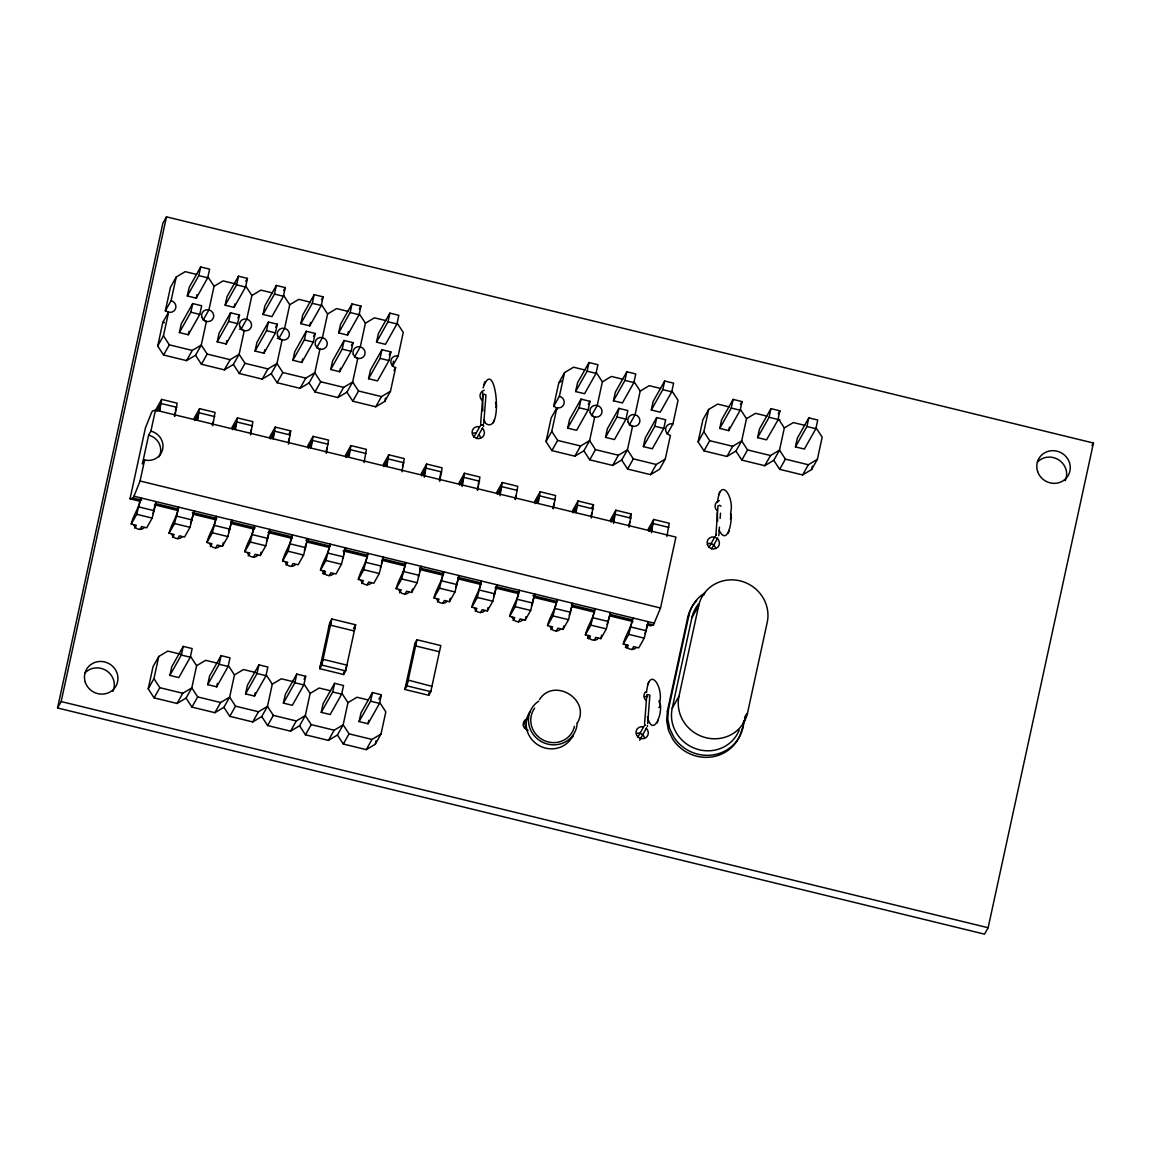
<?xml version="1.0" encoding="UTF-8"?>
<svg xmlns="http://www.w3.org/2000/svg" width="1151" height="1151" viewBox="0 0 1151 1151"><rect width="100%" height="100%" fill="white"/><g stroke="black" fill="none" stroke-linecap="round" stroke-linejoin="round"><path stroke-width="1.5" d="M647.438 725.921L647.423 726.267A1.554 1.065 18.3 0 0 647.294 725.691M482.629 392.203L482.801 410.893M718.799 535.69L719.461 527.129M720.123 518.425L720.512 513.188M480.686 423.309L482.888 394.822L484.513 394.203L485.952 395.081L483.751 423.568M644.603 723.418L646.804 694.931M647.668 723.677L649.869 695.19L647.322 694.441M696.643 600.678A38.472 36.717 29.4 0 0 687.737 617.468L667.393 711.117L666.645 720.742L668.472 730.338L672.774 739.244A38.472 36.717 29.4 0 0 710.858 757.056A38.472 36.717 29.4 0 0 741.517 730.842M705.318 592.65A38.472 36.717 29.4 0 0 688.874 615.454L668.53 709.102L667.767 718.742L669.594 728.338L673.896 737.23A38.472 36.717 29.4 0 0 712.8 754.955A38.472 36.717 29.4 0 0 743.014 727.288L745.647 715.145M159.672 411.094L161.658 399.397L177.153 403.181L174.837 416.389M175.513 411.008L175.686 408.936M197.569 420.345L199.555 408.648L215.05 412.432L212.734 425.64M235.408 429.582L237.394 417.885L252.889 421.654L250.573 434.862M273.247 438.804L275.233 427.107L290.728 430.891L288.412 444.099M311.087 448.041L313.086 436.344L328.567 440.128L326.265 453.336M348.94 457.278L350.926 445.581L366.421 449.365L364.104 462.573M386.779 466.515L388.765 454.818L404.26 458.587L401.944 471.795M402.62 466.428L402.792 464.342M424.287 477.248L426.604 464.04L442.099 467.824L439.783 481.032M440.632 473.579L439.351 480.758M462.126 486.485L464.443 473.277L479.938 477.061L477.622 490.268M478.298 484.902L478.471 482.816M499.98 495.721L502.282 482.514L517.777 486.298L515.461 499.505M538.136 503.447L540.136 491.75L555.616 495.534L553.314 508.742M576.032 512.699L578.018 500.987L593.513 504.771L591.197 517.979M613.555 523.432L615.857 510.224L631.352 514.008L629.05 527.216M651.394 532.668L653.71 519.461L669.206 523.245L666.889 536.452M646.545 692.298C649.38 664.587 663.638 687.722 659.696 702.297C663.753 711.965 653.092 739.172 647.409 716.843M717.505 502.527C720.339 474.816 734.583 497.951 730.655 512.526C732.957 518.77 727.907 547.488 719.058 530.28M757.603 437.653L759.473 429.006L770.954 408.634L779.889 410.821L778.018 419.511L769.069 417.281L757.603 437.653L766.537 439.84L778.249 419.525M778.91 419.683C781.889 420.403 775.457 418.892 779.587 419.856M483.075 387.988C495.275 352.638 504.455 435.754 485.895 423.568M57.55 707.966L162.867 223.265L166.478 216.848L1093.45 443.034L988.133 927.735L984.522 934.152L57.55 707.966L61.161 701.549L166.478 216.848M206.417 321.431L201.281 345.055L195.541 355.242L186.534 360.623L163.586 355.026L157.701 346.005L162.838 322.381L168.578 312.194A6.158 5.87 29.4 0 0 175.786 307.878A6.158 5.87 29.4 0 0 171.082 300.67L176.218 277.031L185.225 271.65L196.692 274.456M168.147 312.353A6.158 5.87 29.4 0 0 165.341 310.856L170.477 287.218L176.218 277.031M157.701 346.005L163.442 335.819L168.578 312.194M140.494 501.39L130.02 498.829L145.414 427.942L151.5 412.72L152.507 410.936L155.457 410.116L675.925 537.114L660.53 608.001L653.437 625.022L650.488 625.827L646.991 624.979M150.896 431.15L148.637 435.164L142.379 463.982L144.638 459.968A15.395 14.69 29.4 0 0 162.665 449.192A15.395 14.69 29.4 0 0 150.896 431.15L155.457 410.116M130.02 498.829L132.969 498.023L133.976 496.225L140.062 481.003L144.638 459.968M131.214 524.036C133.329 514.943 139.544 507.332 140.81 497.894L136.696 514.31L131.214 524.036L136.307 525.288L134.667 528.194M159.284 410.634L160.19 405.152L156.781 411.224M179.369 332.567L181.239 323.935L192.721 303.562L201.655 305.734L199.785 314.381L188.304 334.754L179.369 332.567L190.836 312.209L192.721 303.562M187.311 295.98L189.196 287.333L200.677 266.96L209.611 269.147L207.727 277.794L196.26 298.167L187.311 295.98L198.792 275.607L200.677 266.96M188.304 334.754L189.052 331.301M196.26 298.167L197.008 294.699M155.5 503.102L152.954 513.591M174.405 416.115L175.153 412.72M139.976 529.489L141.616 526.582L146.709 527.82L152.191 518.094L156.306 501.678M208.173 277.247L214.057 286.268L208.921 309.892L203.18 320.079A6.158 5.87 29.4 0 1 206 321.589M169.053 533.273C171.182 524.18 177.383 516.569 178.664 507.131L174.535 523.547L169.053 533.273L174.146 534.51L172.506 537.431M197.181 419.885L198.087 414.403L194.663 420.46M217.208 341.804L219.078 333.157L230.56 312.799L239.494 314.971L237.624 323.618L226.143 343.991L217.208 341.804L228.675 321.446L230.56 312.799M225.15 305.216L227.035 296.57L238.516 276.197L247.451 278.384L245.566 287.031L234.099 307.389L225.15 305.216L236.631 284.844L238.516 276.197M190.735 656.689L196.62 665.71L191.8 687.895L186.059 698.082L177.038 703.462L154.105 697.866L148.22 688.845L153.04 666.659L158.78 656.473L167.787 651.078L180.894 654.286M226.143 343.991L226.891 340.538M234.099 307.389L234.847 303.936M148.22 688.845L153.946 678.658L158.78 656.473M212.302 425.366L213.036 421.957M177.815 538.726L179.455 535.805L184.548 537.057L190.03 527.331L194.159 510.915L190.793 522.827M244.257 330.654L239.12 354.292L233.38 364.464L224.373 369.859L201.425 364.263L195.541 355.242M246.012 286.484L251.896 295.505L246.76 319.129L241.019 329.315M169.873 675.407L171.758 666.774L183.225 646.402L192.174 648.574L190.289 657.221L178.808 677.594L169.873 675.407L181.354 655.048L183.225 646.402M206.892 542.509C209.022 533.417 215.223 525.791 216.503 516.367L212.374 532.784L206.892 542.509L211.985 543.747L210.345 546.667M235.02 429.107L235.926 423.64L232.516 429.697M255.047 351.041L256.918 342.394L268.399 322.021L277.333 324.208L275.463 332.855L263.982 353.228L255.047 351.041L266.528 330.668L268.399 322.021M263.004 314.453L264.874 305.806L276.355 285.434L285.29 287.621L283.419 296.253L271.938 316.626L263.004 314.453L274.47 294.081L276.355 285.434M263.982 353.228L264.73 349.76M215.654 547.962L217.294 545.042L222.388 546.293L223.136 542.869M229.711 528.367L231.998 520.151L227.869 536.553L222.388 546.293M250.515 432.891L251.249 429.496M282.096 339.89L276.959 363.515L271.233 373.701L262.212 379.096L239.264 373.485L233.38 364.464M283.851 295.721L289.735 304.742L284.599 328.366L278.859 338.552M207.712 684.644L209.597 675.997L221.078 655.638L230.013 657.811L228.128 666.458L216.661 686.83L207.712 684.644L219.194 664.271L221.078 655.638M244.789 551.746C246.904 542.668 253.119 535.042 254.385 525.604L250.271 542.02L244.789 551.746L249.882 552.998L248.242 555.919M216.661 686.83L217.41 683.363M272.859 438.344L273.765 432.862L270.356 438.934M292.886 360.277L294.771 351.63L306.238 331.258L315.187 333.445L313.302 342.092L301.821 362.45L292.886 360.277L304.368 339.905L306.238 331.258M300.843 323.676L302.713 315.029L314.194 294.67L323.129 296.843L321.258 305.49L309.777 325.862L300.843 323.676L312.309 303.317L314.194 294.67M301.821 362.45L302.584 358.997M309.777 325.862L310.525 322.409M228.574 665.911L234.459 674.932L229.639 697.132L223.898 707.304L214.877 712.699L191.944 707.102L186.059 698.082M253.551 557.199L255.191 554.293L260.284 555.53L261.032 552.12M267.608 537.618L269.881 529.388L265.766 545.804L260.284 555.53M288.354 442.128L289.088 438.732M319.935 349.127L314.813 372.751L309.072 382.938L300.051 388.319L277.103 382.722L271.233 373.701M321.69 304.957L327.575 313.978L322.438 337.603L316.712 347.789A6.158 5.87 29.4 0 1 319.518 349.285M245.566 693.88L247.436 685.233L258.917 664.861L267.852 667.048L265.982 675.695L254.5 696.067L245.566 693.88L257.033 673.508L258.917 664.861M282.628 560.983C284.757 551.89 290.958 544.279 292.239 534.841L288.11 551.257L282.628 560.983L287.721 562.235L286.081 565.141M254.5 696.067L255.249 692.6M310.698 447.581L311.619 442.099L308.195 448.171M330.725 369.514L332.61 360.867L344.091 340.495L353.026 342.681L351.141 351.314L339.674 371.687L330.725 369.514L342.207 349.141L344.091 340.495M338.682 332.912L340.552 324.265L352.033 303.907L360.968 306.08L359.098 314.727L347.616 335.099L338.682 332.912L350.163 312.54L352.033 303.907M339.674 371.687L340.423 368.234M347.616 335.099L348.365 331.632M266.413 675.148L272.298 684.169L267.478 706.354L261.737 716.541L252.731 721.936L229.783 716.325L223.898 707.304M306.18 543.459L304.368 550.538M326.193 451.365L326.927 447.955M291.39 566.436L293.03 563.53L298.123 564.767L303.605 555.041L307.734 538.625L306.929 540.049M357.788 358.364L352.652 381.988L346.911 392.174L337.89 397.555L314.957 391.959L309.072 382.938M359.544 314.18L365.414 323.201L360.292 346.839L354.551 357.011A6.158 5.87 29.4 0 1 357.357 358.522M283.405 703.117L285.275 694.47L296.757 674.098L305.691 676.284L303.821 684.931L292.34 705.29L283.405 703.117L294.872 682.744L296.757 674.098M320.467 570.22C322.597 561.127 328.798 553.516 330.078 544.078L325.949 560.494L320.467 570.22L325.56 571.457L323.92 574.378M348.537 456.818L349.458 451.336L346.034 457.407M368.565 378.737L370.449 370.104L381.931 349.731L390.865 351.904L388.98 360.551L377.514 380.923L368.565 378.737L380.046 358.378L381.931 349.731M376.521 342.149L378.406 333.502L389.872 313.13L398.821 315.316L396.937 323.963L385.456 344.322L376.521 342.149L388.002 321.776L389.872 313.13M304.252 684.385L310.137 693.406L305.317 715.591L299.577 725.777L290.57 731.158L267.622 725.562L261.737 716.541M343.66 554.379L344.394 550.984M329.229 575.673L330.869 572.752L335.963 574.004L341.444 564.278L345.573 547.862L344.768 549.286M319.748 668.688L329.776 622.59L331.805 618.979L355.645 624.792L345.631 670.889L343.588 674.5L319.748 668.688L321.791 665.077L331.805 618.979M346.911 392.174L352.796 401.195L375.744 406.792L384.751 401.411L385.484 398.03M393.484 361.184L392.39 366.248L398.131 356.062L403.267 332.438L397.383 323.417M384.751 401.411L390.491 391.225L395.627 367.586A6.158 5.87 29.4 0 1 390.923 360.378A6.158 5.87 29.4 0 1 398.131 356.062M321.244 712.354L323.114 703.707L334.596 683.334L343.53 685.521L341.66 694.154L330.179 714.526L321.244 712.354L332.725 691.981L334.596 683.334M358.321 579.457C360.436 570.364 366.651 562.738 367.917 553.314L363.788 569.731L358.321 579.457L363.414 580.694L361.759 583.615M386.376 466.054L387.297 460.573L383.873 466.63M343.588 674.5L344.221 671.623M346.019 668.414L346.883 665.134L323.043 659.322L320.295 666.846L321 662.918M355.098 626.633L354.163 630.949L330.323 625.137L331.272 620.821L328.524 628.345M342.092 693.621L347.976 702.642L343.156 724.828L337.416 735.014L328.409 740.395L305.461 734.798L299.577 725.777M381.499 563.616L382.233 560.22M367.068 584.909L368.708 581.989L373.802 583.24L379.283 573.5L383.412 557.098L382.607 558.523M359.083 721.576L360.968 712.929L372.435 692.571L381.384 694.744L379.499 703.39L368.018 723.763L359.083 721.576L370.564 701.218L372.435 692.571M396.16 588.693C398.275 579.6 404.49 571.975 405.756 562.551L401.641 578.953L396.16 588.693L401.253 589.931L399.613 592.851M368.018 723.763L368.78 720.31M424.23 475.277L425.136 469.795L421.712 475.867M337.416 735.014L343.3 744.035L366.248 749.632L375.269 744.251L376.003 740.827M404.907 594.146L406.548 591.226L411.655 592.463L412.389 589.053M375.269 744.251L380.995 734.065L385.83 711.879L379.945 702.858M419.712 571.155L421.252 566.321L417.137 582.737L411.655 592.463M404.893 689.463L414.921 643.366L416.95 639.755L440.79 645.567L430.762 691.665L428.733 695.276L404.893 689.463L406.936 685.852L416.95 639.755M433.999 597.916C436.114 588.823 442.329 581.212 443.595 571.774L439.481 588.19L433.999 597.916L439.092 599.167L437.452 602.074M462.069 484.513L462.975 479.032L459.566 485.103M428.733 695.276L429.366 692.398M442.747 603.369L444.401 600.462L449.494 601.7L450.228 598.275M477.19 489.995L477.924 486.6M449.494 601.7L454.976 591.974L459.091 575.558L455.738 587.47M471.838 607.153C473.953 598.06 480.168 590.449 481.435 581.01L477.32 597.427L471.838 607.153L476.931 608.404L475.291 611.31M499.908 493.75L500.814 488.269L497.405 494.34M480.6 612.605L482.24 609.685L487.333 610.936L488.082 607.512M515.029 499.232L515.777 495.836M487.333 610.936L492.815 601.21L496.93 584.794L493.578 596.707M594.736 416.979L589.6 440.617L583.859 450.804L574.853 456.184L551.904 450.588L546.02 441.567L551.156 417.928L556.897 407.756A6.158 5.87 29.4 0 0 564.105 403.44A6.158 5.87 29.4 0 0 559.4 396.232L564.537 372.593L573.543 367.212L585.01 370.003M557.501 409.123A6.158 5.87 29.4 0 0 553.66 406.404L558.796 382.779L564.537 372.593M509.677 616.389C511.807 607.296 518.008 599.685 519.288 590.247L515.159 606.663L509.677 616.389L514.77 617.627L513.13 620.547M546.02 441.567L551.761 431.38L556.897 407.756M537.747 502.987L538.668 497.505L535.244 503.577M518.439 621.842L520.079 618.921L525.173 620.173L525.921 616.749M567.673 428.129L569.558 419.482L581.039 399.124L589.974 401.296L588.103 409.943L576.622 430.316L567.673 428.129L579.154 407.771L581.039 399.124M575.629 391.541L577.514 382.895L588.981 362.522L597.93 364.709L596.045 373.356L584.564 393.714L575.629 391.541L587.111 371.169L588.981 362.522M532.496 602.261L534.783 594.031L530.654 610.447L525.173 620.173M552.868 508.469L553.976 503.361M547.516 625.626C549.646 616.533 555.847 608.908 557.127 599.484L552.998 615.9L547.516 625.626L552.624 626.863L550.969 629.784M596.491 372.809L602.376 381.83L597.24 405.454L591.499 415.64A6.158 5.87 29.4 0 1 594.304 417.137M575.644 512.224L576.55 506.742L573.14 512.814M556.278 631.079L557.918 628.158L563.012 629.396L563.76 625.986M605.527 437.366L607.397 428.719L618.878 408.36L627.813 410.533L625.943 419.18L614.461 439.553L605.527 437.366L616.994 416.993L618.878 408.36M613.469 400.778L615.353 392.131L626.835 371.759L635.769 373.946L633.884 382.578L622.418 402.951L613.469 400.778L624.95 380.405L626.835 371.759M570.335 611.483L572.622 603.253L568.493 619.67L563.012 629.396M591.139 516.008L591.873 512.612M585.37 634.848C587.485 625.77 593.7 618.145 594.966 608.706L590.851 625.122L585.37 634.848L590.463 636.1L588.808 639.021M632.575 426.215L627.439 449.84L621.698 460.026L612.692 465.421L589.744 459.825L583.859 450.804M634.33 382.046L640.215 391.067L635.079 414.691L629.338 424.877A6.158 5.87 29.4 0 1 632.158 426.374M613.483 521.461L614.389 515.979L610.98 522.05M594.117 640.316L595.758 637.395L600.851 638.632L601.599 635.223M643.366 446.602L645.236 437.955L656.717 417.583L665.652 419.77L663.782 428.417L652.3 448.775L643.366 446.602L654.847 426.23L656.717 417.583M651.308 410.001L653.192 401.368L664.674 380.995L673.608 383.168L671.738 391.815L660.257 412.187L651.308 410.001L662.789 389.642L664.674 380.995M608.174 620.72L610.462 612.49L606.332 628.906L600.851 638.632M628.978 525.244L629.712 521.849M623.252 644.1C625.381 635.007 631.582 627.396 632.863 617.958L628.734 634.374L623.252 644.1L628.345 645.351L626.705 648.258M621.698 460.026L627.583 469.047L650.531 474.644L659.537 469.263L665.278 459.076L670.414 435.452A6.158 5.87 29.4 0 1 665.71 428.23A6.158 5.87 29.4 0 1 672.918 423.928L678.054 400.303L672.17 391.282M651.322 530.697L652.243 525.216L648.819 531.287M646.445 628.273L647.179 624.864M632.014 649.552L633.654 646.632L638.747 647.884L644.229 638.158L648.358 621.741L647.553 623.166M740.611 409.684L746.495 418.705L741.676 440.905L735.935 451.077L726.928 456.472L703.98 450.875L698.096 441.855L702.916 419.655L708.656 409.483L717.677 404.087L729.144 406.893M698.096 441.855L703.837 431.668L708.656 409.483M719.763 428.417L721.634 419.77L733.115 399.411L742.05 401.584L740.179 410.231L728.698 430.603L719.763 428.417L731.23 408.044L733.115 399.411M728.698 430.603L729.446 427.136M739.201 730.079A35.393 33.782 29.4 0 1 696.614 749.013A35.393 33.782 29.4 0 1 672.213 708.268L691.895 617.684A35.393 33.782 29.4 0 1 698.916 603.541M672.213 708.268L678.989 696.24L698.686 605.656A35.393 33.782 29.4 0 1 740.151 580.881A35.393 33.782 29.4 0 1 767.213 622.374L747.531 712.973L744.985 717.476M769.069 417.281L770.954 408.634M778.45 418.921L784.335 427.942L779.515 450.127L773.774 460.314L764.768 465.709L741.82 460.098L735.935 451.077M795.442 446.89L797.312 438.243L808.793 417.871L817.742 420.057L815.858 428.704L804.376 449.063L795.442 446.89L806.923 426.517L808.793 417.871M743.014 724.08L743.776 720.612M773.774 460.314L779.659 469.335L802.607 474.931L811.628 469.55L812.361 466.141M811.628 469.55L817.354 459.364L822.174 437.179L816.304 428.158M228.632 532.05L229.351 529.604M266.528 541.301L267.248 538.841M342.566 558.537L343.286 556.091M380.405 567.774L381.125 565.314M418.259 577.011L418.964 574.55M531.417 605.944L532.136 603.484M569.256 615.166L569.975 612.72M607.095 624.403L607.814 621.943M644.992 633.654L646.071 629.971M728.266 533.057L729.317 530.151M721.044 506.224L719.706 505.303L717.994 505.865L715.908 535.042A1.539 1.439 23.9 0 1 716.426 534.496M483.693 384.751L483.967 383.959M484.427 382.707L484.744 381.83M493.391 422.734L493.707 421.856M494.167 420.604L494.455 419.813M647.61 684.845L647.898 684.068M648.344 682.816L648.66 681.939M718.555 495.074L718.843 494.297M719.289 493.031L719.62 492.168M657.307 722.828L657.638 721.965M658.084 720.699L658.372 719.922M577.37 722.943C591.197 699.765 553.919 676.86 539.459 699.578M165.341 310.856L171.082 300.67M163.586 355.026L169.326 344.84L163.442 335.819M156.176 409.123L161.658 399.397M186.534 360.623L192.275 350.436L201.281 345.055L207.166 354.076L230.114 359.673L239.12 354.292L245.005 363.313L267.953 368.91L276.959 363.515L282.844 372.536L305.792 378.132L314.813 372.751L320.697 381.772L343.631 387.369L352.652 381.988L358.536 391.009L381.47 396.606L390.491 391.225M245.81 281.29L247.451 278.384M201.425 364.263L207.166 354.076M237.854 317.892L239.494 314.971M194.073 418.374L199.555 408.648M224.373 369.859L230.114 359.673M283.65 290.527L285.29 287.621M239.264 373.485L245.005 363.313M275.708 327.114L277.333 324.208M231.912 427.611L237.394 417.885M262.212 379.096L267.953 368.91M321.489 299.764L323.129 296.843M277.103 382.722L282.844 372.536M313.547 336.351L315.187 333.445M269.751 436.833L275.233 427.107M300.051 388.319L305.792 378.132M289.16 433.668L290.728 430.891M359.342 308.986L360.968 306.08M314.957 391.959L320.697 381.772M351.386 345.588L353.026 342.681M154.105 697.866L159.831 687.679L153.946 678.658M307.605 446.07L313.086 436.344M337.89 397.555L343.631 387.369M177.038 703.462L182.779 693.276L191.8 687.895L197.684 696.916L220.618 702.513L229.639 697.132L235.523 706.153L258.457 711.75L267.478 706.354L273.363 715.375L296.311 720.972L305.317 715.591L311.202 724.612L334.15 730.209L343.156 724.828L349.041 733.849L371.989 739.446L380.995 734.065M352.796 401.195L358.536 391.009M389.225 354.825L390.865 351.904M191.944 707.102L197.684 696.916M345.444 455.307L350.926 445.581M393.987 370.507L395.627 367.586M375.744 406.792L381.47 396.606M214.877 712.699L220.618 702.513M229.783 716.325L235.523 706.153M383.283 464.544L388.765 454.818M322.568 573.63L324.222 570.709M252.731 721.936L258.457 711.75M267.622 725.562L273.363 715.375M304.051 679.191L305.691 676.284M421.122 473.78L426.604 464.04M290.57 731.158L296.311 720.972M353.602 628.403L355.645 624.792M305.461 734.798L311.202 724.612M473.867 437.121L479.967 426.302M344.135 672.659L345.717 669.853M476.586 438.574L482.686 427.755M458.961 483.003L464.443 473.277M328.409 740.395L334.15 730.209M343.3 744.035L349.041 733.849M378.924 699.117L381.384 694.744M496.8 492.24L502.282 482.514M414.835 644.402L416.403 641.596L415.468 645.912L439.308 651.725M553.66 406.404L559.4 396.232M366.248 749.632L371.989 739.446M405.44 687.622L408.188 680.097L431.798 686.313M551.904 450.588L557.645 440.401L551.761 431.38M588.334 404.217L589.974 401.296M534.654 501.476L540.136 491.75M429.28 693.434L430.862 690.629M574.853 456.184L580.579 445.998L589.6 440.617L595.484 449.638L618.432 455.235L627.439 449.84L633.323 458.861L656.271 464.472L665.278 459.076M589.744 459.825L595.484 449.638M572.536 510.727L578.018 500.987M612.692 465.421L618.432 455.235M591.945 507.548L593.513 504.771M627.583 469.047L633.323 458.861M610.375 519.95L615.857 510.224M667.177 434.114L672.918 423.928M650.531 474.644L656.271 464.472M629.798 516.785L631.352 514.008M523.432 725.303L527.82 717.505M524.496 727.82L526.266 724.713M648.229 529.187L653.71 519.461M587.47 638.258L589.111 635.338M703.98 450.875L709.721 440.689L703.837 431.668M740.41 404.49L742.05 401.584M726.928 456.472L732.669 446.286L741.676 440.905L747.56 449.926L770.508 455.523L779.515 450.127L785.399 459.148L808.347 464.745L817.354 459.364M625.353 647.509L627.007 644.589M741.82 460.098L747.56 449.926M778.249 413.727L779.889 410.821M708.915 547.459L715.001 536.625M711.62 548.898L717.72 538.078M764.768 465.709L770.508 455.523M687.737 617.468L688.874 615.454M691.895 617.684L698.686 605.656M779.659 469.335L785.399 459.148M637.783 737.23L643.884 726.41M639.639 740.222L646.603 727.864M667.393 711.117L668.53 709.102M802.607 474.931L808.347 464.745M741.891 729.288L743.014 727.288M1091.997 445.61L1093.45 443.034M644.776 724.929L644.445 725.562A1.539 0.834 10.6 0 1 645.279 724.972M495.678 407.31L496.527 406.145L495.52 402.39M214.057 286.268L223.064 280.887L236.185 284.081M251.896 295.505L260.903 290.124L272.384 292.915M289.735 304.742L298.756 299.346L310.223 302.152M327.575 313.978L336.596 308.583L348.062 311.389M365.414 323.201L374.435 317.82L385.902 320.625M558.796 382.779L561.789 380.981M602.376 381.83L611.382 376.449L622.864 379.24M640.215 391.067L649.222 385.671L660.703 388.477M196.62 665.71L205.626 660.314L218.733 663.523M234.459 674.932L243.465 669.551L256.587 672.745M272.298 684.169L281.319 678.788L294.426 681.982M746.495 418.705L755.516 413.324L766.983 416.13M310.137 693.406L319.158 688.025L330.625 690.816M784.335 427.942L793.356 422.561L804.822 425.352M347.976 702.642L356.997 697.247L368.464 700.053M730.31 518.828L731.446 517.461L730.468 513.85M658.818 707.606L660.444 706.239L658.962 700.786M198.792 275.607L207.727 277.794M236.631 284.844L245.566 287.031M274.47 294.081L283.419 296.253M312.309 303.317L321.258 305.49M350.163 312.54L359.098 314.727M388.002 321.776L396.937 323.963M587.111 371.169L596.045 373.356M624.95 380.405L633.884 382.578M662.789 389.642L671.738 391.815M731.23 408.044L740.179 410.231M806.923 426.517L815.858 428.704M190.836 312.209L199.785 314.381M228.675 321.446L237.624 323.618M266.528 330.668L275.463 332.855M304.368 339.905L313.302 342.092M342.207 349.141L351.141 351.314M380.046 358.378L388.98 360.551M579.154 407.771L588.103 409.943M616.994 416.993L625.943 419.18M654.847 426.23L663.782 428.417M709.721 440.689L732.669 446.286M169.326 344.84L192.275 350.436M557.645 440.401L580.579 445.998M161.313 403.555L176.808 407.339M199.209 412.806L214.705 416.59M237.048 422.043L252.544 425.812M274.888 431.265L290.383 435.049M312.727 440.502L328.222 444.286M350.58 449.739L366.061 453.523M388.419 458.976L403.915 462.76M426.258 468.212L441.754 471.982M464.098 477.435L479.593 481.219M501.937 486.672L517.432 490.455M539.776 495.908L555.271 499.692M577.673 505.16L593.168 508.929M615.512 514.382L631.007 518.166M653.351 523.619L668.846 527.403M140.062 481.003L660.53 608.001M133.976 496.225L654.444 623.223M132.969 498.023L141.702 500.153M155.673 503.562L178.376 509.102M192.346 512.512L216.805 518.468M230.775 521.878L255.234 527.849M269.205 531.258L291.908 536.798M305.878 540.207L330.323 546.178M344.307 549.588L367.011 555.127M382.722 558.954L405.425 564.494M419.396 567.903L443.854 573.874M457.825 577.284L480.528 582.823M496.254 586.665L518.957 592.204M532.927 595.614L557.372 601.57M571.356 604.98L594.06 610.519M609.771 614.361L632.475 619.9M648.2 623.741L653.437 625.022M154.464 504.8L177.168 510.339M192.893 514.18L215.597 519.72M231.322 523.547L254.026 529.086M267.996 532.496L292.44 538.467M306.411 541.876L329.128 547.416M343.099 550.825L367.543 556.796M381.513 560.206L404.217 565.745M419.942 569.572L442.646 575.112M458.371 578.953L481.075 584.492M495.045 587.902L517.749 593.441M533.474 597.283L556.178 602.822M571.889 606.649L594.592 612.188M610.318 616.03L633.021 621.569M138.854 506.944L154.349 510.727M176.693 516.18L192.188 519.964M214.532 525.417L230.027 529.187M252.429 534.654L267.924 538.438M290.268 543.891L305.763 547.675M328.107 553.127L343.602 556.911M365.946 562.364L381.441 566.134M403.785 571.587L419.281 575.371M441.639 580.823L457.134 584.607M479.478 590.06L494.973 593.844M517.317 599.297L532.812 603.081M555.156 608.534L570.651 612.303M592.995 617.756L608.491 621.54M630.892 627.007L646.387 630.791M136.696 514.31L152.191 518.094M174.535 523.547L190.03 527.331M212.374 532.784L227.869 536.553M250.271 542.02L265.766 545.804M288.11 551.257L303.605 555.041M325.949 560.494L341.444 564.278M363.788 569.731L379.283 573.5M401.641 578.953L417.137 582.737M439.481 588.19L454.976 591.974M477.32 597.427L492.815 601.21M515.159 606.663L530.654 610.447M552.998 615.9L568.493 619.67M590.851 625.122L606.332 628.906M628.734 634.374L644.229 638.158M321.791 665.077L345.631 670.889M406.936 685.852L430.762 691.665M181.354 655.048L190.289 657.221M219.194 664.271L228.128 666.458M257.033 673.508L265.982 675.695M294.872 682.744L303.821 684.931M332.725 691.981L341.66 694.154M370.564 701.218L379.499 703.39M159.831 687.679L182.779 693.276M61.161 701.549L988.133 927.735M482.873 425.122L483.175 425.309A1.554 1.065 18.3 0 1 483.506 426.172L483.434 425.453A1.539 1.439 26.4 0 0 483.003 424.791M485.319 422.834L484.183 419.957M717.663 521.23L717.231 512.699M646.272 728.382A6.244 5.956 29.4 0 1 645.064 738.151A6.244 5.956 29.4 0 1 636.028 733.331A6.244 5.956 29.4 0 1 643.423 726.871M645.97 700.441A6.244 5.956 29.4 0 1 645.495 691.924M717.087 510.684A6.244 5.956 29.4 0 1 719.289 500.556M482.355 428.273A6.244 5.956 29.4 0 1 481.147 438.042A6.244 5.956 29.4 0 1 472.111 433.222A6.244 5.956 29.4 0 1 479.507 426.762M482.053 400.347A6.244 5.956 29.4 0 1 484.254 390.203M144.321 527.618A6.244 5.956 29.4 0 1 133.847 525.057M182.16 536.855A6.244 5.956 29.4 0 1 171.686 534.294M219.999 546.078A6.244 5.956 29.4 0 1 209.525 543.531M257.838 555.314A6.244 5.956 29.4 0 1 247.364 552.768M295.692 564.551A6.244 5.956 29.4 0 1 285.203 561.99M333.531 573.788A6.244 5.956 29.4 0 1 323.057 571.227M371.37 583.025A6.244 5.956 29.4 0 1 360.896 580.464M409.209 592.247A6.244 5.956 29.4 0 1 398.735 589.7M447.048 601.484A6.244 5.956 29.4 0 1 436.574 598.923M484.902 610.721A6.244 5.956 29.4 0 1 474.413 608.16M522.741 619.957A6.244 5.956 29.4 0 1 512.253 617.396M560.58 629.18A6.244 5.956 29.4 0 1 550.106 626.633M598.419 638.417A6.244 5.956 29.4 0 1 587.945 635.87M636.258 647.653A6.244 5.956 29.4 0 1 625.784 645.092M573.27 735.172A6.244 5.956 29.4 0 1 571.831 737.906M528.122 730.31A6.244 5.956 29.4 0 1 527.46 718.656M1037.454 462.04A16.934 16.157 29.4 0 1 1059.006 460.069A16.934 16.157 29.4 0 1 1065.25 480.614M85.116 672.817A16.934 16.157 29.4 0 1 106.669 670.832A16.934 16.157 29.4 0 1 112.913 691.391M636.604 733.331A6.244 5.956 29.4 0 1 644.402 737.489M644.56 696.729A6.244 5.956 29.4 0 1 647.754 696.686M707.721 543.56A6.244 5.956 29.4 0 1 715.519 547.718M472.687 433.222A6.244 5.956 29.4 0 1 475.881 433.179M478.744 434.69A6.244 5.956 29.4 0 1 480.485 437.38M277.276 338.365A6.158 5.87 29.4 0 1 281.678 340.049M239.437 329.143A6.158 5.87 29.4 0 1 243.839 330.812M164.42 322.553A6.158 5.87 29.4 0 1 162.838 322.381M701.491 596.434A38.472 36.717 29.4 0 1 704.182 594.65M747.531 712.973A35.393 33.782 29.4 0 1 706.067 737.748A35.393 33.782 29.4 0 1 678.989 696.24M572.694 735.863A24.631 23.495 29.4 0 1 538.956 745.503A24.631 23.495 29.4 0 1 529.964 711.606M577.169 722.929A24.631 23.495 29.4 0 1 541.215 741.489A24.631 23.495 29.4 0 1 538.754 701.117M574.435 726.339A22.315 21.294 29.4 0 1 544.164 740.525A22.315 21.294 29.4 0 1 534.611 708.196M148.637 435.164A15.395 14.69 29.4 0 1 159.083 456.818M481.506 424.431A1.539 1.439 26.4 0 0 480.859 424.82L480.528 425.539A1.539 0.834 10.6 0 1 481.737 424.848M715.864 535.229A1.539 0.849 5.1 0 1 716.339 534.913M1037.627 471.478A16.934 16.157 29.4 0 0 1066.013 478.399A16.934 16.157 29.4 0 0 1056.978 451.163A16.934 16.157 29.4 0 0 1037.627 471.478M85.289 682.255A16.934 16.157 29.4 0 0 113.676 689.176A16.934 16.157 29.4 0 0 104.64 661.94A16.934 16.157 29.4 0 0 85.289 682.255M707.39 544.596A6.244 5.956 29.4 0 0 717.864 547.157A6.244 5.956 29.4 0 0 714.541 537.1A6.244 5.956 29.4 0 0 707.39 544.596M277.564 335.747A6.158 5.87 29.4 0 0 287.879 338.265A6.158 5.87 29.4 0 0 284.599 328.366A6.158 5.87 29.4 0 0 277.564 335.747M315.403 344.983A6.158 5.87 29.4 0 0 325.733 347.501A6.158 5.87 29.4 0 0 322.438 337.603A6.158 5.87 29.4 0 0 315.403 344.983M239.725 326.524A6.158 5.87 29.4 0 0 250.04 329.042A6.158 5.87 29.4 0 0 246.76 319.129A6.158 5.87 29.4 0 0 239.725 326.524M353.242 354.22A6.158 5.87 29.4 0 0 363.572 356.738A6.158 5.87 29.4 0 0 360.292 346.839A6.158 5.87 29.4 0 0 353.242 354.22M201.885 317.288A6.158 5.87 29.4 0 0 212.201 319.805A6.158 5.87 29.4 0 0 208.921 309.892A6.158 5.87 29.4 0 0 201.885 317.288M628.043 422.072A6.158 5.87 29.4 0 0 638.359 424.59A6.158 5.87 29.4 0 0 635.079 414.691A6.158 5.87 29.4 0 0 628.043 422.072M590.204 412.849A6.158 5.87 29.4 0 0 600.52 415.367A6.158 5.87 29.4 0 0 597.24 405.454A6.158 5.87 29.4 0 0 590.204 412.849"/></g></svg>
